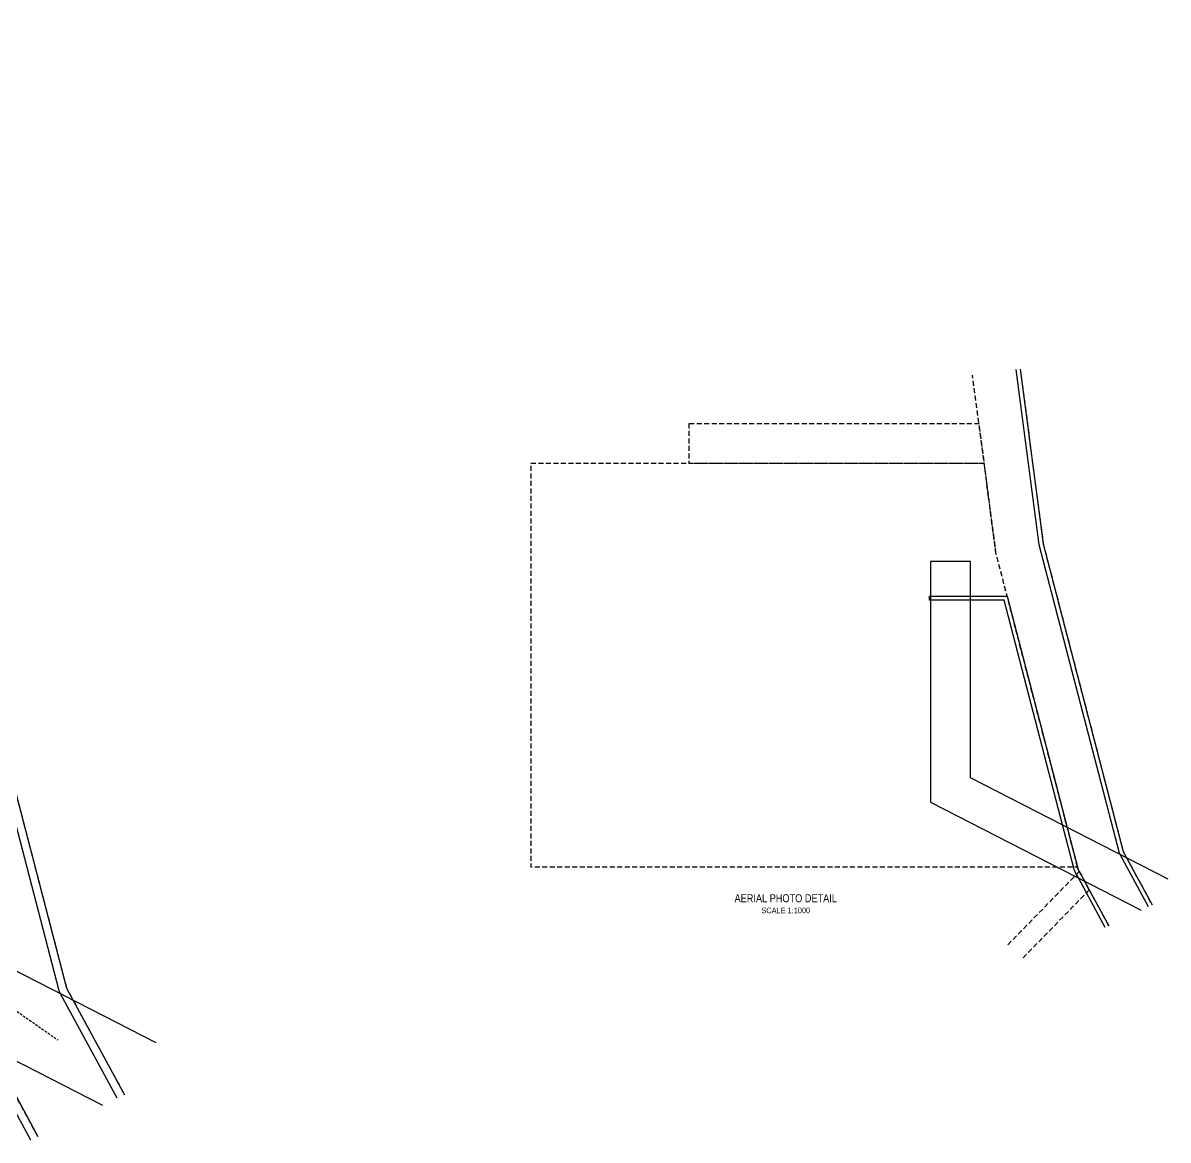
# Model space of a CAD drawing. Extents: x 494960 to 503443, y 6040332 to 6043193.
# Drawn here: x 500580 to 503443, y 6040392 to 6043184 of the extents above; entities that cross this region are included whole.
import ezdxf

# ---------------------------------------------------------------- set-up
doc = ezdxf.new("R2010")
doc.units = 0
doc.header["$LTSCALE"] = 5
doc.linetypes.add('foc-ACCESSROAD', pattern=[3.75, 2.5, -1.25])
doc.linetypes.add('UG_PIPE', pattern=[1.875, 1.25, -0.625])
for name, color, linetype in [('AS-PIPE-UG', 44, 'UG_PIPE'), ('C-AR', 13, 'foc-ACCESSROAD'), ('C-RW', 13, 'Continuous'), ('C-WS', 13, 'foc-ACCESSROAD'), ('DETAIL-T', 7, 'Continuous'), ('F-AR', 190, 'foc-ACCESSROAD')]:
    doc.layers.add(name, color=color, linetype=linetype)
doc.styles.add('80CG', font='ARIALN.TTF', dxfattribs={"height": 10})

msp = doc.modelspace()

# ---------------------------------------------------------------- linework, layer by layer
at = {"layer": 'AS-PIPE-UG', "flags": 128}
msp.add_lwpolyline([(499871.22, 6041998.422), (499876.47, 6041950.592), (499869.74, 6041872.942), (499841.69, 6041823.792), (499758.71, 6041789.682), (499749.21, 6041737.032), (499767, 6041543.752), (499771.36, 6041410.362), (499777.06, 6041297.022), (499777.76, 6041206.082), (499778.56, 6041164.022), (499779.48, 6041136.012), (499790.13, 6041113.662), (499852.62, 6041082.392), (500020.65, 6040992.732), (500103.29, 6040953.662), (500405.17, 6040826.732), (500667.76, 6040642.632)], dxfattribs=at)
at = {"layer": 'C-AR'}
for points in [[(500174.551, 6043184.408), (500289.726, 6042310.197), (500689.557, 6040772.379), (500834.334, 6040505.587)], [(500617.936, 6040401.076), (500520.2, 6040581.182), (500470.247, 6040673.236), (500464.606, 6040683.628), (500461.21, 6040695.842), (500053.679, 6042264.135), (500016.869, 6042543.557), (499936.567, 6043153.054)], [(503072.963, 6042319.388), (503130.55, 6041882.282), (503330.465, 6041113.373), (503402.854, 6040979.977)]]:
    msp.add_lwpolyline(points, dxfattribs=at)
at = {"layer": 'C-AR', "color": 255}
msp.add_lwpolyline([(503294.655, 6040927.722), (503245.787, 6041017.775), (503220.81, 6041063.802), (503217.99, 6041068.998), (503216.292, 6041075.105), (503012.526, 6041859.251), (502994.121, 6041998.962), (502953.97, 6042303.71)], dxfattribs=at)
at = {"layer": 'C-AR', "color": 255, "flags": 128}
msp.add_lwpolyline([(502245.96, 6042182.927), (502969.884, 6042182.927), (502983.052, 6042082.978), (502245.96, 6042082.978)], close=True, dxfattribs=at)
at = {"layer": 'C-RW'}
for points in [[(500816.311, 6040496.882), (500674.78, 6040757.698), (500670.824, 6040764.988), (500270.069, 6042306.359), (500154.734, 6043181.798)], [(500174.551, 6043184.408), (500289.726, 6042310.197), (500689.557, 6040772.379), (500706.288, 6040741.547), (500834.334, 6040505.587)], [(500599.914, 6040392.372), (500505.59, 6040566.191), (500465.277, 6040640.483), (500455.638, 6040658.245), (500445.873, 6040676.237), (500440.833, 6040695.624), (500386.233, 6040905.614), (500095.853, 6042029.408), (500016.45, 6042029.404), (499926.724, 6042029.406), (499726.832, 6042029.407), (499721.632, 6042029.405), (499721.63, 6042049.397), (499726.833, 6042049.399), (499926.725, 6042049.397), (500016.468, 6042049.395), (500109.51, 6042049.398), (500410.069, 6040893.397), (500461.21, 6040695.842), (500464.606, 6040683.628), (500470.247, 6040673.236), (500496.785, 6040624.332), (500520.2, 6040581.182), (500617.936, 6040401.076)]]:
    msp.add_lwpolyline(points, dxfattribs=at)
at = {"layer": 'C-RW', "color": 255}
for points in [[(503393.843, 6040975.625), (503323.077, 6041106.033), (503321.099, 6041109.677), (503120.722, 6041880.363), (503063.054, 6042318.082)], [(503072.963, 6042319.388), (503130.55, 6041882.282), (503330.465, 6041113.373), (503338.831, 6041097.957), (503402.854, 6040979.977)], [(503285.644, 6040923.37), (503238.482, 6041010.279), (503218.326, 6041047.425), (503213.506, 6041056.306), (503208.624, 6041065.302), (503206.103, 6041074.996), (503178.804, 6041179.991), (503032.825, 6041741.887), (502993.912, 6041741.885), (502949.049, 6041741.886), (502849.103, 6041741.887), (502846.503, 6041741.886), (502846.502, 6041751.882), (502849.104, 6041751.883), (502949.049, 6041751.882), (502993.921, 6041751.881), (503040.442, 6041751.883), (503190.721, 6041173.882), (503216.292, 6041075.105), (503217.99, 6041068.998), (503220.81, 6041063.802), (503234.08, 6041039.35), (503245.787, 6041017.775), (503294.655, 6040927.722)]]:
    msp.add_lwpolyline(points, dxfattribs=at)
at = {"layer": 'C-RW', "flags": 128}
msp.add_lwpolyline([(500913.934, 6040635.155), (499926.724, 6041141.172), (499926.724, 6042222.594), (499726.827, 6042222.594), (499726.827, 6041019.007), (500779.833, 6040479.265)], dxfattribs=at)
at = {"layer": 'C-RW', "color": 255, "flags": 128}
msp.add_lwpolyline([(503442.654, 6041044.761), (502949.049, 6041297.769), (502949.049, 6041838.48), (502849.101, 6041838.48), (502849.101, 6041236.687), (503375.603, 6040966.816)], dxfattribs=at)
at = {"layer": 'C-WS', "color": 255, "flags": 128}
msp.add_lwpolyline([(503216.432, 6041074.997), (503012.526, 6041859.251), (502983.052, 6042082.978), (501849.636, 6042082.978), (501849.636, 6041074.997)], close=True, dxfattribs=at)
at = {"layer": 'F-AR', "color": 255}
msp.add_lwpolyline([(503042, 6040880.295), (503220.81, 6041063.802), (503245.787, 6041017.775), (503077.818, 6040845.394)], dxfattribs=at)

# ---------------------------------------------------------------- texts
at = {"layer": 'DETAIL-T', "color": 255, "insert": (502487.041, 6040983.008), "char_height": 20, "width": 255.24775, "attachment_point": 5, "style": '80CG'}
msp.add_mtext('AERIAL PHOTO DETAIL\\P{\\H0.7x;SCALE 1:1000}', dxfattribs=at)

doc.saveas('drawing.dxf')
